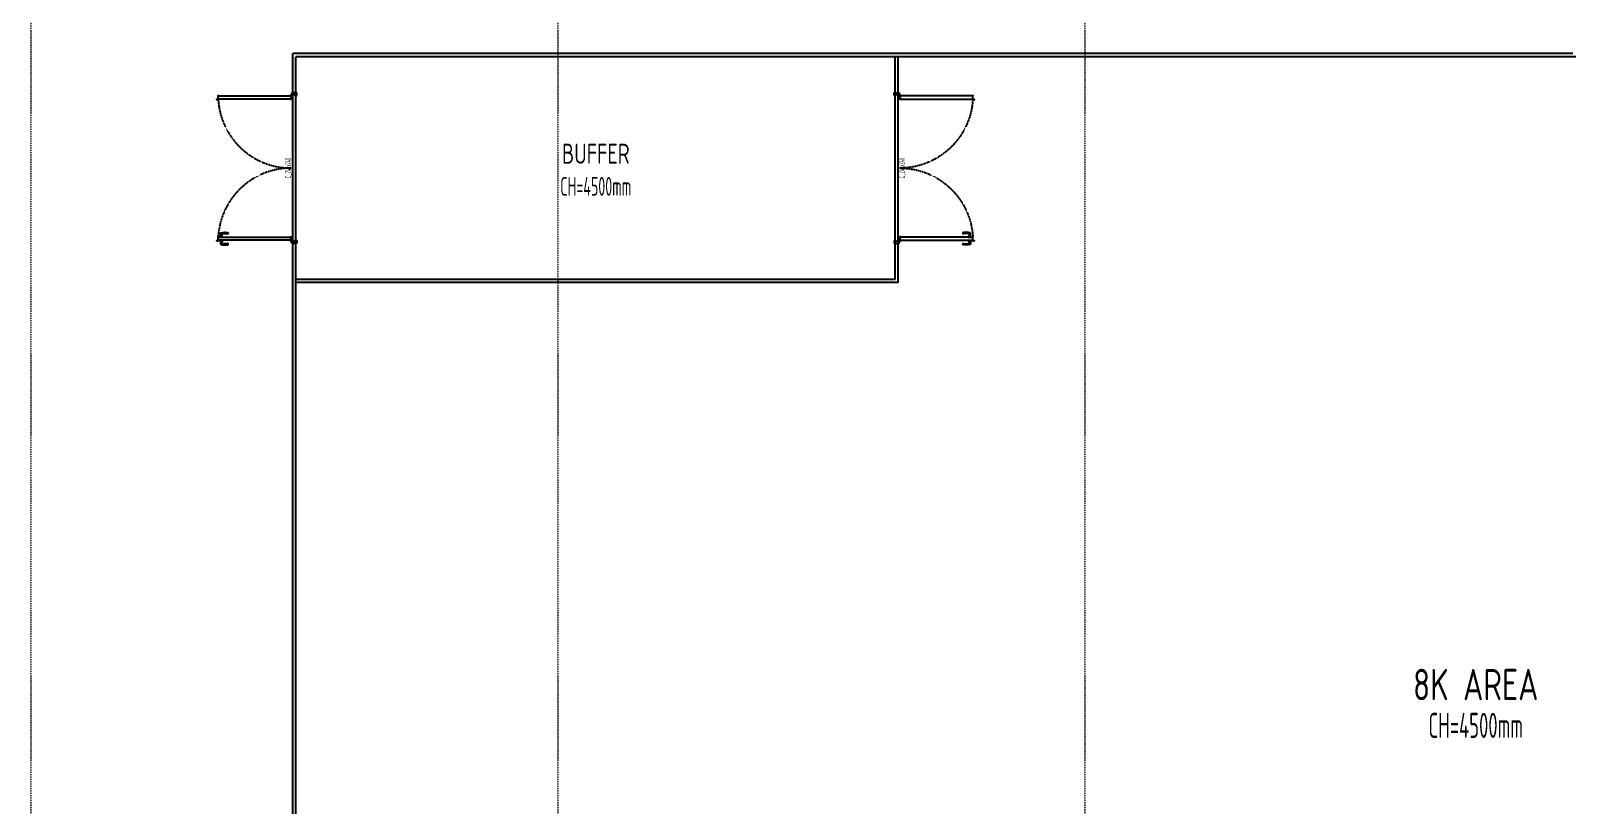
# Model space of a CAD drawing. Extents: x -32000 to 290600, y -29000 to 131250.
# Drawn here: x 201600 to 226167, y 16845 to 29187 of the extents above; entities that cross this region are included whole.
import ezdxf
from ezdxf.enums import TextEntityAlignment as Align

# ---------------------------------------------------------------- set-up
doc = ezdxf.new("R2010")
doc.units = 0
doc.header["$LTSCALE"] = 10
for name, pattern in [('H12PL3$0$JJP_三點線', [0.9, 0.3, -0.15, 0, -0.15, 0, -0.15, 0, -0.15]), ('XFM7P30ICA$0$H12PL3$0$JJP_三點線', [0.9, 0.3, -0.15, 0, -0.15, 0, -0.15, 0, -0.15]), ('XFM7P30ICA$0$XFDP30$0$HIDDEN', [0.3, 0.2, -0.1])]:
    doc.linetypes.add(name, pattern=pattern)
for name, color, linetype in [('H12PL3$0$S-GRID', 252, 'Continuous'), ('XFDP30$0$A-CR-TT2 (8K)', 1, 'Continuous'), ('XFDP30$0$A-CR-TXT (8K)', 2, 'Continuous'), ('XFDP30$0$A-W-P2D (8K於 50K時拆除)', 2, 'Continuous'), ('XFM7P30ICA$0$H12PL3$0$S-GRID', 252, 'Continuous'), ('XFM7P30ICA$0$XFDP30$0$A-CR-TT2', 1, 'Continuous'), ('XFM7P30ICA$0$XFDP30$0$A-CR-TXT', 2, 'Continuous'), ('XFM7P30ICA$0$XFDP30$0$A-Door (8K)', 2, 'Continuous'), ('XFM7P30ICA$0$XFDP30$0$A-W-P2D (8K)', 2, 'Continuous')]:
    doc.layers.add(name, color=color, linetype=linetype)
doc.styles.add('XFDP30$0$AA-TXT', font='isocp.shx', dxfattribs={"width": 0.8, "bigfont": 'china.shx'})
doc.styles.add('XFM7P30ICA$0$XFDP30$0$AA-TXT', font='isocp.shx', dxfattribs={"width": 0.8, "bigfont": 'china.shx'})

# ---------------------------------------------------------------- blocks, each defined once
blk = doc.blocks.new('XFDP30')
at = {"layer": 'XFDP30$0$A-W-P2D (8K於 50K時拆除)'}
for p, q in [((226175, 28825), (205775, 28825, 0)), ((205775, 14550, 0), (205775, 28825, 0)), ((226225, 28775), (205825, 28775, 0)), ((205825, 14550, 0), (205825, 28775, 0))]:
    blk.add_line(p, q, dxfattribs=at)
at = {"layer": 'XFDP30$0$A-CR-TT2 (8K)', "style": 'XFDP30$0$AA-TXT', "width": 0.6}
blk.add_text('CH=4500mm', height=400, dxfattribs=at).set_placement((224630, 18118), align=Align.MIDDLE)
at = {"layer": 'XFDP30$0$A-CR-TXT (8K)', "style": 'XFDP30$0$AA-TXT', "width": 0.8}
blk.add_text('8K AREA', height=500, dxfattribs=at).set_placement((224630, 18768), align=Align.MIDDLE)
blk = doc.blocks.new('H12PL3')
at = {"layer": 'H12PL3$0$S-GRID', "linetype": 'H12PL3$0$JJP_三點線', "lineweight": 0}
for p, q in [((201600, 128250), (201600, -28000)), ((210000, 128250), (210000, -28000)), ((218400, 128250), (218400, -28000))]:
    blk.add_line(p, q, dxfattribs=at)
blk.add_blockref('XFDP30', (0, 0))
blk = doc.blocks.new('XFM7P30ICA$0$XFDP30$0$Door-D240')
for p, q in [((10, 119), (10.8, 119)), ((10, 114.1), (10, 119)), ((10.8, 114.1), (10, 114.1)), ((10.8, 119), (10.8, 114.1)), ((10.8, 117.7), (14.8, 117.7)), ((14.8, 115.5), (10.8, 115.5)), ((14.8, 117.7), (16.2, 117.6))]:
    blk.add_line(p, q)
for points in [[(4.1, 121.6), (4.1, 123.4), (4.1, 121.6), (10.7, 121.6), (10.7, 121.5), (10.3, 121.5), (10.3, 120.4, -0.414214), (10.2, 120.3), (10, 120.3), (10, 120.4), (10.1, 120.4), (10.1, 121.4), (10, 121.4), (10, 5.5), (10.1, 5.5), (10.1, 6.5), (10, 6.5), (10, 6.6), (10.2, 6.6, -0.414214), (10.3, 6.5), (10.3, 5.4, -0.414214), (10.2, 5.3), (4.8, 5.3, -0.414214), (4.7, 5.4), (4.7, 6.5, -0.414214), (4.8, 6.6), (5, 6.6), (5, 6.5), (4.9, 6.5), (4.9, 5.5), (5, 5.5), (5, 121.4), (4.9, 121.4), (4.9, 120.4), (5, 120.4), (5, 120.3), (4.8, 120.3, -0.414214), (4.7, 120.4), (4.7, 121.4), (3.9, 121.4, -0.414214), (3.9, 121.4), (3.9, 123.6, -0.414214), (3.9, 123.7), (4.7, 123.7), (4.7, 123.4), (4.1, 123.4)], [(229.1, 121.6), (229.1, 123.4), (229.1, 121.6), (235.7, 121.6), (235.7, 121.5), (235.3, 121.5), (235.3, 120.4, -0.414214), (235.2, 120.3), (235, 120.3), (235, 120.4), (235.1, 120.4), (235.1, 121.4), (235, 121.4), (235, 5.5), (235.1, 5.5), (235.1, 6.5), (235, 6.5), (235, 6.6), (235.2, 6.6, -0.414214), (235.3, 6.5), (235.3, 5.4, -0.414214), (235.2, 5.3), (229.8, 5.3, -0.414214), (229.7, 5.4), (229.7, 6.5, -0.414214), (229.8, 6.6), (230, 6.6), (230, 6.5), (229.9, 6.5), (229.9, 5.5), (230, 5.5), (230, 121.4), (229.9, 121.4), (229.9, 120.4), (230, 120.4), (230, 120.3), (229.8, 120.3, -0.414214), (229.7, 120.4), (229.7, 121.4), (228.9, 121.4, -0.414214), (228.9, 121.4), (228.9, 123.6, -0.414214), (228.9, 123.7), (229.7, 123.7), (229.7, 123.4), (229.1, 123.4)], [(4.2, 117.7), (0.2, 117.7), (-1.2, 117.6, 0.327495), (-2, 116.9, 0.089847), (-2.2, 106.2, 1.144881), (-0.3, 106.6, -0.137079), (-0.3, 114.9, -0.349357), (0.2, 115.5), (4.2, 115.5)], [(4.7, -2.1, 0.306748), (4.5, -1.7), (4.1, -1.7, 0.306748), (3.9, -2.1), (4, -2.1, -0.414214), (4.1, -2.2), (4.1, -2.2), (4, -2.2), (4, -2.9), (4.6, -2.9), (4.6, -2.2), (4.5, -2.2), (4.5, -2.2, -0.414214), (4.6, -2.1), (4.7, -2.1), (4.8, -2.1, -0.414214), (5, -2.3), (5, -2.9, -0.320245), (4.7, -3.4), (3, -4), (0.6, -4, -0.414214), (0, -3.4), (0, 3.4, -0.414214), (0.6, 4), (3, 4), (3, 0), (3, -1.4, 0.414214), (3.7, -2.1), (3.9, -2.1)], [(235.3, -2.1, -0.306748), (235.5, -1.7), (235.9, -1.7, -0.306748), (236.1, -2.1), (236, -2.1, 0.414214), (235.9, -2.2), (235.9, -2.2), (236, -2.2), (236, -2.9), (235.4, -2.9), (235.4, -2.2), (235.5, -2.2), (235.5, -2.2, 0.414214), (235.4, -2.1), (235.3, -2.1), (235.2, -2.1, 0.414214), (235, -2.3), (235, -2.9, 0.320245), (235.3, -3.4), (237, -4), (239.4, -4, 0.414214), (240, -3.4), (240, 3.4, 0.414214), (239.4, 4), (237, 4), (237, 0), (237, -1.4, -0.414214), (236.3, -2.1), (236.1, -2.1)]]:
    blk.add_lwpolyline(points, format="xyb")
blk.add_lwpolyline([(5, 114.1), (5, 119), (4.2, 119), (4.2, 114.1)], close=True)
at = {"ltscale": 500}
for points in [[(3.3, 0.1), (3.3, 4.6), (3, 4.6), (3, 0.1)], [(8.5, 5.3), (4, 5.3), (4, 5.5), (8.5, 5.5)], [(231.5, 5.3), (236, 5.3), (236, 5.5), (231.5, 5.5)], [(236.7, 0.1), (236.7, 4.6), (237, 4.6), (237, 0.1)]]:
    blk.add_lwpolyline(points, close=True, dxfattribs=at)
at = {"linetype": 'XFM7P30ICA$0$XFDP30$0$HIDDEN', "ltscale": 0.1}
for centre, start, end in [((3.5, 5.1), 0, 85.9993), ((236.5, 5.1), 94.0007, 180)]:
    blk.add_arc(centre, 116.5, start, end, dxfattribs=at)
at = {"extrusion": (0, 0, -1)}
for centre, major_axis, start_param, end_param in [((14.7, 114.9), (0.417, 0.417), -0.669314, 0.675093), ((16.2, 106.3), (0.707, 0.707), 0.872811, 4.284184), ((0.4, 110.8), (10.9, 10.9), 0.51383, 1.058752), ((16.1, 116.7), (-0.624, 0.624), 0.866962, 2.13291), ((-12.5, 110.9), (21.3, 21.3), 0.585307, 0.943734)]:
    blk.add_ellipse(centre, major_axis=major_axis, ratio=1, start_param=start_param, end_param=end_param, dxfattribs=at)
at = {"ltscale": 500, "extrusion": (0, 0, -1)}
blk.add_ellipse((3.5, 5.1), major_axis=(0.495, 0.495), ratio=1, start_param=3.926991, end_param=10.210176, dxfattribs=at)
at = {"ltscale": 500}
blk.add_ellipse((236.5, 5.1), major_axis=(-0.495, 0.495), ratio=1, start_param=3.926991, end_param=10.210176, dxfattribs=at)
at = {"color": 9, "style": 'XFM7P30ICA$0$XFDP30$0$AA-TXT', "width": 0.45}
blk.add_attdef('240X240', text='', height=10, dxfattribs=at).set_placement((120, 10.1), align=Align.MIDDLE_CENTER)
blk = doc.blocks.new('XFM7P30ICA$0$XFDP30')
at = {"layer": 'XFM7P30ICA$0$XFDP30$0$A-W-P2D (8K)'}
for p, q in [((226175, 28825), (205775, 28825, 0)), ((205775, 14500, 0), (205775, 28825, 0)), ((226225, 28775), (205825, 28775, 0)), ((205825, 14550, 0), (205825, 28775, 0)), ((215375, 25225, 0), (215375, 28775, 0)), ((215425, 25175), (215425, 28775, 0)), ((215375, 25225, 0), (205825, 25225, 0)), ((215425, 25175), (205825, 25175))]:
    blk.add_line(p, q, dxfattribs=at)
at = {"layer": 'XFM7P30ICA$0$XFDP30$0$A-Door (8K)', "xscale": 10, "yscale": 10, "zscale": 10, "rotation": 90}
blk.add_blockref('XFM7P30ICA$0$XFDP30$0$Door-D240', (205800, 25800), dxfattribs=at).add_auto_attribs({'240X240': 'D_240x240'})
at = {"layer": 'XFM7P30ICA$0$XFDP30$0$A-Door (8K)'}
ref = blk.add_blockref('XFM7P30ICA$0$XFDP30$0$Door-D240', (215400, 25800), dxfattribs=dict(at, xscale=-10, yscale=10, zscale=10, rotation=270))
ref.add_attrib('240X240', 'D_240x240', dxfattribs={"layer": '0', "color": 9, "height": 100, "rotation": 90, "style": 'XFM7P30ICA$0$XFDP30$0$AA-TXT', "width": 0.45}).set_placement((215477, 27000), align=Align.MIDDLE_CENTER)
at = {"layer": 'XFM7P30ICA$0$XFDP30$0$A-CR-TT2', "style": 'XFM7P30ICA$0$XFDP30$0$AA-TXT', "width": 0.6}
for height, p in [(300, (210605, 26709)), (400, (224630, 18118))]:
    blk.add_text('CH=4500mm', height=height, dxfattribs=at).set_placement(p, align=Align.MIDDLE)
at = {"layer": 'XFM7P30ICA$0$XFDP30$0$A-CR-TXT', "style": 'XFM7P30ICA$0$XFDP30$0$AA-TXT', "width": 0.8}
for s, height, p in [('BUFFER', 320, (210605, 27229)), ('8K AREA', 500, (224630, 18768))]:
    blk.add_text(s, height=height, dxfattribs=at).set_placement(p, align=Align.MIDDLE)
blk = doc.blocks.new('XFM7P30ICA$0$H12PL3')
at = {"layer": 'XFM7P30ICA$0$H12PL3$0$S-GRID', "linetype": 'XFM7P30ICA$0$H12PL3$0$JJP_三點線', "lineweight": 0}
for p, q in [((201600, 128250), (201600, -28000)), ((210000, 128250), (210000, -28000)), ((218400, 128250), (218400, -28000))]:
    blk.add_line(p, q, dxfattribs=at)
blk.add_blockref('XFM7P30ICA$0$XFDP30', (0, 0))
blk = doc.blocks.new('XFM7P30ICA')
for name in ['XFM7P30ICA$0$H12PL3', 'XFM7P30ICA$0$XFDP30']:
    blk.add_blockref(name, (0, 0))

msp = doc.modelspace()

# ---------------------------------------------------------------- block references
for name in ['H12PL3', 'XFM7P30ICA']:
    msp.add_blockref(name, (0, 0))

doc.saveas('drawing.dxf')
